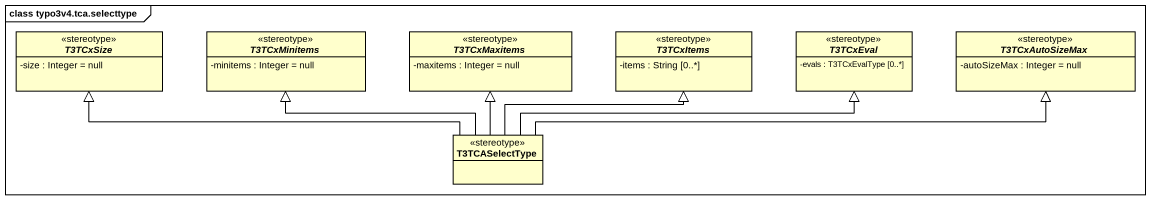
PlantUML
@startuml
mainframe class typo3v4.tca.selecttype
hide circle
hide empty members
skinparam classAttributeIconSize 0
abstract class T3TCxSize <<stereotype>> {
  -size : Integer = null
}
abstract class T3TCxMinitems <<stereotype>> {
  -minitems : Integer = null
}
abstract class T3TCxMaxitems <<stereotype>> {
  -maxitems : Integer = null
}
abstract class T3TCxItems <<stereotype>> {
  -items : String [0..*]
}
abstract class T3TCxEval <<stereotype>> {
  -evals : T3TCxEvalType [0..*]
}
abstract class T3TCxAutoSizeMax <<stereotype>> {
  -autoSizeMax : Integer = null
}
class T3TCASelectType <<stereotype>>
T3TCASelectType -left-|> T3TCxSize
T3TCASelectType -left-|> T3TCxMinitems
T3TCASelectType -up-|> T3TCxMaxitems
T3TCASelectType -right-|> T3TCxItems
T3TCASelectType -right-|> T3TCxEval
T3TCASelectType -right-|> T3TCxAutoSizeMax
@enduml
